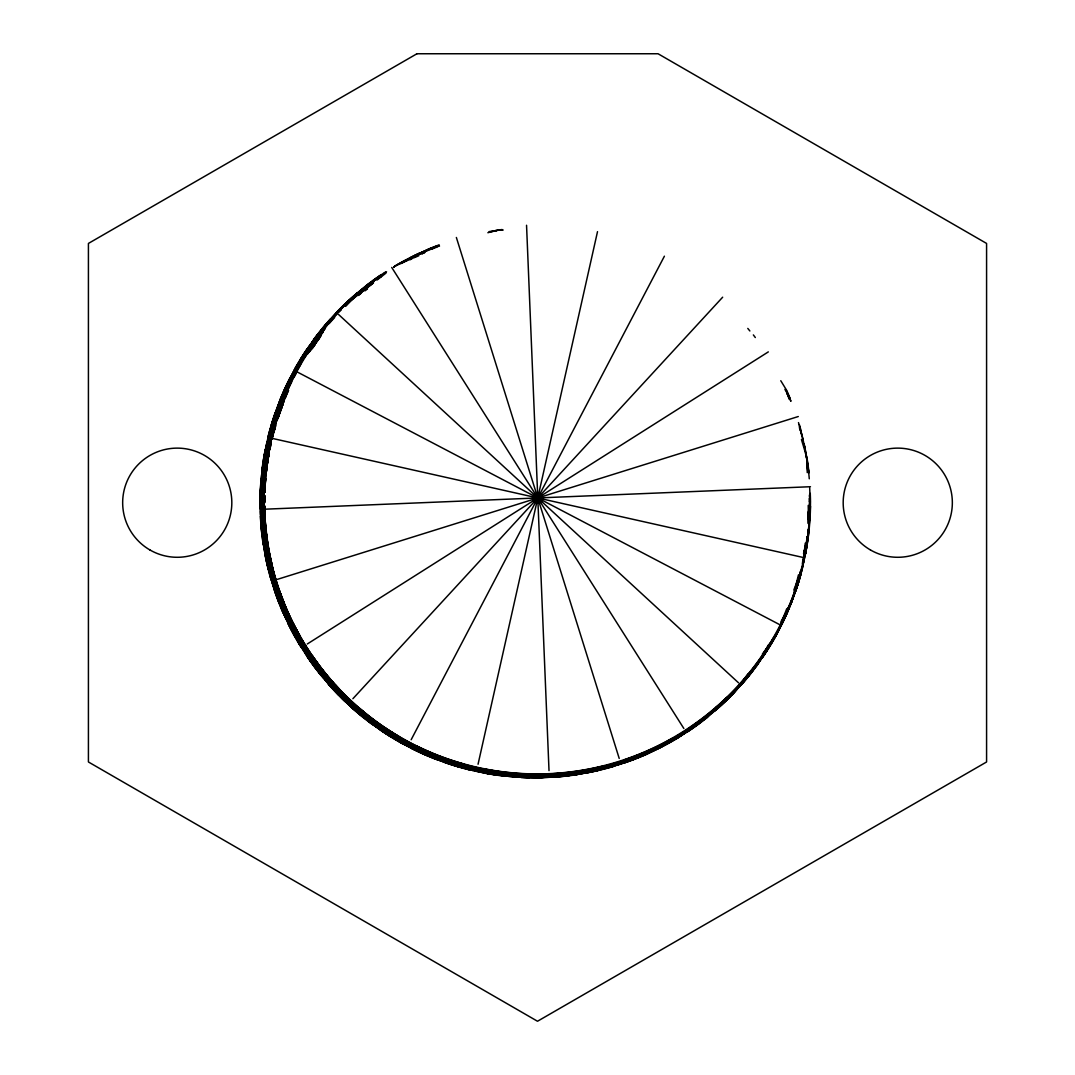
<?xml version="1.0" encoding="UTF-8"?>
<svg xmlns="http://www.w3.org/2000/svg" width="1075" height="1075" viewBox="0 0 1075 1075"><rect width="100%" height="100%" fill="white"/><g stroke="black" fill="none" stroke-linecap="round" stroke-linejoin="round"><path stroke-width="1.5" d="M807.795 518.553L810.066 497.631A272.916 272.916 0 0 0 809.972 494.339M805.282 543.144L802.649 567.291A272.916 272.916 0 0 1 795.675 591.143M265.512 459.442L268.387 435.321A272.916 272.916 0 0 1 275.066 413.109M262.932 482.393L260.244 504.901A272.916 272.916 0 0 0 260.311 508.193M801.963 566.915L801.117 573.338A272.916 272.916 0 0 1 795.822 590.753M802.393 563.703L803.025 558.893M803.657 554.068L804.073 550.87M478.053 764.258L597.512 231.649M791.939 601.651L798.456 574.91M803.562 553.518L808.252 534.665M273.373 425.109L279.876 400.034A272.916 272.916 0 0 1 290.25 377.433M267.07 449.861L262.555 467.088A272.916 272.916 0 0 0 260.513 493.532M793.807 590.081L802.017 568.944M786.779 608.652L776.822 634.317A272.916 272.916 0 0 1 762.027 658.317M285.896 391.112L294.913 368.564A272.916 272.916 0 0 1 307.114 348.838M277.027 413.364L269.664 431.344A272.916 272.916 0 0 0 268.441 436.141M411.161 739.721L664.404 256.186M768.706 644.436L757.862 664.337A272.916 272.916 0 0 1 741.212 684.99M780.974 621.673L791.079 603.209A272.916 272.916 0 0 0 799.464 578.041M301.013 362.356L314.478 338.356A272.916 272.916 0 0 1 330.267 319.141M290.908 380.442L281.247 397.307A272.916 272.916 0 0 0 273.359 419.116M747.918 674.079L734.521 692.381A272.916 272.916 0 0 1 715.292 710.642M762.39 654.043L775.774 635.755A272.916 272.916 0 0 0 786.712 613.422M320.363 334.298L337.819 310.957A272.916 272.916 0 0 1 357.249 292.897M308.955 349.603L297.17 365.057A272.916 272.916 0 0 0 287.227 384.151M352.909 698.71L722.669 297.197M743.739 679.266L756.061 666.406A272.916 272.916 0 0 0 760.845 659.687M707.189 717.468L726.283 697.648M345.545 306.362L366.051 285.654A272.916 272.916 0 0 1 380.792 274.985M330.549 321.748L316.883 335.548A272.916 272.916 0 0 0 312.005 342.199M695.055 724.322L678.648 737.504A272.916 272.916 0 0 1 271.317 441.274M716.017 707.31L732.478 694.181A272.916 272.916 0 0 0 736.98 689.371M377.029 280.038L385.992 273.104M393.678 267.164L396.245 265.189A272.916 272.916 0 0 1 419.787 252.974M360.125 293.3L340.909 308.149A272.916 272.916 0 0 0 338.612 310.5M307.248 644.019L768.329 351.888M666.137 742.449L646.774 754.22A272.916 272.916 0 0 1 623.594 763.21M686.388 730.006L705.791 718.288A272.916 272.916 0 0 0 708.344 716.219M410.233 259.68L428.428 249.091A272.916 272.916 0 0 1 439.178 244.858M381.477 276.503L368.859 283.773A272.916 272.916 0 0 0 351.068 298.662M636.682 756.182L612.978 766.636A272.916 272.916 0 0 1 587.192 772.844M656.906 747.152L676.188 738.713A272.916 272.916 0 0 0 694.168 726.888M397.884 264.504L411.322 258.873M414.318 257.624L418.793 255.756M277.296 579.385L798.282 416.536M624.4 760.791L644.624 754.919A272.916 272.916 0 0 0 662.509 746.278M599.165 768.289L577.396 774.605A272.916 272.916 0 0 1 554.337 777.144M487.862 232.724L497.241 230.171A272.916 272.916 0 0 1 502.132 229.539M439.527 246.067L430.148 248.621A272.916 272.916 0 0 0 413.606 256.199M561.876 774.658L541.061 777.803A272.916 272.916 0 0 1 521.2 777.467M587.891 770.56L610.304 767.174A272.916 272.916 0 0 0 613.462 766.247M265.095 509.187L810.469 486.72M531.01 775.72L505.102 776.217A272.916 272.916 0 0 1 485.457 773.288M554.606 775.169L574.037 774.873A272.916 272.916 0 0 0 598.439 770.143M503.208 230.023L499.969 230.037A272.916 272.916 0 0 0 493.438 230.977M493.788 772.656L469.654 769.955A272.916 272.916 0 0 1 444.244 762.336M521.59 775.626L539.287 777.601A272.916 272.916 0 0 0 552.496 777.037M271.478 438.224L804.087 557.683M459.374 765.077L435.778 759.286A272.916 272.916 0 0 1 411.564 748.469M484.516 771.124L503.369 775.787A272.916 272.916 0 0 0 513.232 776.714M448.396 761.624L468.001 769.31A272.916 272.916 0 0 0 472.812 770.452M426.842 753.347L402.722 743.887A272.916 272.916 0 0 1 380.147 729.952M296.015 371.332L779.55 624.575M394.095 736.483L371.466 723.878A272.916 272.916 0 0 1 350.974 707.027M414.063 747.447L432.446 757.727A272.916 272.916 0 0 0 444.835 762.309M363.054 714.848L344.806 701.397A272.916 272.916 0 0 1 327.7 683.351M381.464 728.312L399.618 741.898A272.916 272.916 0 0 0 420.298 752.379M337.026 313.08L738.552 682.84M338.007 691.682L320.498 674.845A272.916 272.916 0 0 1 306.818 656.113M352.17 705.187L369.558 722.158A272.916 272.916 0 0 0 384.474 732.559M313 661.797L299.871 645.349A272.916 272.916 0 0 1 288.019 623.5M332.309 685.931L342.32 698.656A272.916 272.916 0 0 0 344.699 700.94M391.717 267.42L683.848 728.501M780.772 380.711L786.685 390.373A272.916 272.916 0 0 1 789.923 397.965M309.573 656.892L318.697 672.184A272.916 272.916 0 0 0 323.897 678.58M295.128 632.96L282.685 612.092A272.916 272.916 0 0 1 274.434 590.43M784.925 389.392L788.983 396.406A272.916 272.916 0 0 1 790.837 400.975M289.256 621.229L298.178 642.071A272.916 272.916 0 0 0 301.618 647.688M280.011 600.065L270.443 577.745A272.916 272.916 0 0 1 264.813 553.531M799.572 427.917L800.808 430.9A272.916 272.916 0 0 1 803.2 440.508M456.364 237.468L619.213 758.439M801.426 439.5L807.016 458.111A272.916 272.916 0 0 1 808.991 472.852M787.196 392.818L789.01 399.04M269.476 565.934L262.905 542.539A272.916 272.916 0 0 1 260.405 516.134M276.396 590.188L281.583 608.907A272.916 272.916 0 0 0 286.313 619.455M806.814 462.599L808.051 467.303A272.916 272.916 0 0 1 809.273 478.792M799.383 426.654L799.881 429.852M266.949 553.544L270.188 575.985A272.916 272.916 0 0 0 276.826 596.464M262.811 525.903L260.043 506.661A272.916 272.916 0 0 1 260.741 483.481M809.488 495.683L810.335 502.106M526.548 225.266L549.016 770.641M808.212 505.438L808.642 523.256M806.976 461.323L807.258 472.651M262.112 492.243L261.816 471.199A272.916 272.916 0 0 1 265.176 449.928M262.609 518.096L262.891 540.765A272.916 272.916 0 0 0 267.164 563.555M808.064 512.117L808.064 523.444M808.064 529.921L808.064 538.024M809.69 487.983A272.916 272.916 0 0 1 802.676 563.797M808.682 527.758A272.916 272.916 0 0 1 807.957 534.396M807.298 539.368A272.916 272.916 0 0 1 806.546 544.313M805.403 550.87A272.916 272.916 0 0 1 804.449 555.748M803.777 558.973A272.916 272.916 0 0 1 420.997 748.012A272.916 272.916 0 0 1 322.245 332.686M798.483 422.583A272.916 272.916 0 0 1 807.809 466.469M299.159 363.323A272.916 272.916 0 0 1 300.825 360.474M305.179 353.433A272.916 272.916 0 0 1 307.907 349.268M339.203 310.42A272.916 272.916 0 0 1 354.763 295.585M393.638 267.03A272.916 272.916 0 0 1 396.46 265.337M263.509 466.348A272.916 272.916 0 0 1 264.92 456.553M280.36 400.491A272.916 272.916 0 0 1 288.288 382.324M303.661 354.602A272.916 272.916 0 0 1 310.097 344.9M501.514 775.196A272.916 272.916 0 0 1 485.148 772.777M457.533 766.327A272.916 272.916 0 0 1 447.979 763.371A272.916 272.916 0 0 0 496.287 774.981M268.387 569.575A272.916 272.916 0 0 1 261.144 523.794M260.459 500.439A272.916 272.916 0 0 1 266.318 447.764M271.169 428.32A272.916 272.916 0 0 1 290.008 380.577M298.877 364.492A272.916 272.916 0 0 1 324.811 328.09M357.814 295.168A272.916 272.916 0 0 1 372.084 283.975M531.574 776.808A272.916 272.916 0 0 1 526.616 776.728M464.172 767.94A272.916 272.916 0 0 1 448.288 763.277M261.709 532.044A272.916 272.916 0 0 1 260.862 485.698M263.671 460.826A272.916 272.916 0 0 1 277.081 409.548M282.658 395.6A272.916 272.916 0 0 1 309.264 347.857M321.317 331.839A272.916 272.916 0 0 1 336.703 314.464M339.001 312.099A272.916 272.916 0 0 1 341.326 309.775M344.887 306.321A272.916 272.916 0 0 1 347.306 304.05M282.792 395.815A272.916 272.916 0 0 1 284.727 391.26M315.472 338.074A272.916 272.916 0 0 1 328.91 321.331M261.091 501.649A272.916 272.916 0 0 1 261.118 496.704M261.185 493.398A272.916 272.916 0 0 1 261.359 488.44M269.314 434.166A272.916 272.916 0 0 1 275.375 413.553M317.528 669.322A272.916 272.916 0 0 1 315.526 666.702M313.537 664.054A272.916 272.916 0 0 1 310.621 660.037M284.149 613.879A272.916 272.916 0 0 1 275.563 592.392M344.215 304.762A272.916 272.916 0 0 1 381.665 274.73M413.485 256.482A272.916 272.916 0 0 1 434.663 247.25M298.474 640.902A272.916 272.916 0 0 1 295.988 636.628M294.375 633.753A272.916 272.916 0 0 1 291.231 627.907M273.776 586.466A272.916 272.916 0 0 1 272.271 581.736M270.416 575.421A272.916 272.916 0 0 1 266.076 557.737M261.077 523.082A272.916 272.916 0 0 1 260.728 518.11M260.553 514.791A272.916 272.916 0 0 1 260.405 511.485M373.038 280.548A272.916 272.916 0 0 1 385.387 272.096M393.813 266.896A272.916 272.916 0 0 1 406.807 259.653M503.987 774.994A272.916 272.916 0 0 1 500.722 774.618M499.096 774.417A272.916 272.916 0 0 1 492.552 773.516M434.743 758.224A272.916 272.916 0 0 1 413.526 748.979M390.118 736.12A272.916 272.916 0 0 1 387.282 734.359M260.271 494.433A272.916 272.916 0 0 1 266.103 446.783M270.08 430.551A272.916 272.916 0 0 1 289.914 379.623M299.67 362.127A272.916 272.916 0 0 1 330.28 320.928M351.579 299.764A272.916 272.916 0 0 1 373.495 282.188M399.282 740.742A272.916 272.916 0 0 1 387.927 733.997M348.219 703.722A272.916 272.916 0 0 1 329.649 684.923M311.831 662.845A272.916 272.916 0 0 1 305.206 653.264M283.007 392.899A272.916 272.916 0 0 1 306.106 350.826M319.947 331.987A272.916 272.916 0 0 1 354.414 296.23M371.386 282.698A272.916 272.916 0 0 1 374.087 280.736M376.814 278.815A272.916 272.916 0 0 1 379.556 276.933M281.099 605.534A272.916 272.916 0 0 1 275.791 591.626M263.388 541.598A272.916 272.916 0 0 1 262.932 538.333M261.064 520.233A272.916 272.916 0 0 1 260.849 516.914M409.548 258.067A272.916 272.916 0 0 1 436.759 246.027M489.77 231.877A272.916 272.916 0 0 1 496.287 230.897M325.564 325.967A272.916 272.916 0 0 1 328.789 322.164M350.84 299.401A272.916 272.916 0 0 1 355.798 294.967M363.404 288.543A272.916 272.916 0 0 1 380.59 275.684M810.214 494.003A272.916 272.916 0 0 1 809.73 520.287M807.137 543.762A272.916 272.916 0 0 1 806.331 548.68M805.753 551.959A272.916 272.916 0 0 1 795.675 590.377M787.841 610.613A272.916 272.916 0 0 1 765.077 652.619M754.301 667.79A272.916 272.916 0 0 1 718.369 706.423M702.701 719.282A272.916 272.916 0 0 1 656.113 747.864M637.757 755.913A272.916 272.916 0 0 1 591.734 769.566M568.648 773.234A272.916 272.916 0 0 1 520.663 774.511M502.374 772.764A272.916 272.916 0 0 1 445.991 759.246M433.521 754.462A272.916 272.916 0 0 1 383.936 727.775M371.735 718.973A272.916 272.916 0 0 1 332.954 682.867M319.235 666.043A272.916 272.916 0 0 1 291.661 620.786M283.612 602.443A272.916 272.916 0 0 1 269.959 556.42M266.291 533.334A272.916 272.916 0 0 1 264.544 506.903M264.504 501.958A272.916 272.916 0 0 1 264.584 495.32M264.692 492.001A272.916 272.916 0 0 1 265.014 485.336M267.957 458.797A272.916 272.916 0 0 1 268.79 453.878M269.717 448.987A272.916 272.916 0 0 1 271.088 442.524M271.827 439.312A272.916 272.916 0 0 1 274.716 428.132M810.107 510.45A272.916 272.916 0 0 1 809.986 513.783M808.185 535.283A272.916 272.916 0 0 1 805.041 554.861M790.3 604.244A272.916 272.916 0 0 1 782.197 622.344M753.172 668.838A272.916 272.916 0 0 1 745.902 677.828M809.663 494.473A272.916 272.916 0 0 1 809.327 515.933M807.406 536.68A272.916 272.916 0 0 1 806.72 541.572M800.445 571.698A272.916 272.916 0 0 1 796.199 585.956M432.378 248.916A272.916 272.916 0 0 1 436.961 247.062M753.347 334.916A272.916 272.916 0 0 1 755.322 337.537M787.034 392.066A272.916 272.916 0 0 1 790.81 401.203M800.445 430.417A272.916 272.916 0 0 1 801.668 435.2M802.447 438.412A272.916 272.916 0 0 1 803.186 441.65M807.406 465.435A272.916 272.916 0 0 1 808.185 471.979M807.661 536.438A272.916 272.916 0 0 1 805.928 547.86M789.346 605.292A272.916 272.916 0 0 1 786.094 612.857M807.083 461.928A272.916 272.916 0 0 1 808.333 471.737M369.545 284.324A272.916 272.916 0 0 1 372.165 282.335M376.143 279.392A272.916 272.916 0 0 1 378.843 277.471M420.607 253.257A272.916 272.916 0 0 1 423.617 251.873M431.183 248.594A272.916 272.916 0 0 1 438.842 245.543M786.739 392.644A272.916 272.916 0 0 1 788.029 395.667M703.722 718.853A272.916 272.916 0 0 1 693.16 726.794M642.568 755.402A272.916 272.916 0 0 1 624.051 762.605M338.947 695.431A272.916 272.916 0 0 1 306.724 655.481M295.477 636.924A272.916 272.916 0 0 1 274.461 588.28M269.435 570.597A272.916 272.916 0 0 1 262.125 524.828M261.413 501.474A272.916 272.916 0 0 1 267.218 448.799M271.142 432.567A272.916 272.916 0 0 1 290.075 383.076M304.937 356.967A272.916 272.916 0 0 1 323.441 331.611A272.916 272.916 0 0 0 308.176 352.963M364.922 290.882A272.916 272.916 0 0 1 367.516 288.853M726.646 698.898A272.916 272.916 0 0 1 724.281 701.209M721.876 703.493A272.916 272.916 0 0 1 718.221 706.893M682.585 734.292A272.916 272.916 0 0 1 659.701 747.528M633.847 759.205A272.916 272.916 0 0 1 616.607 765.266M364.049 718.019A272.916 272.916 0 0 1 325.026 679.763M315.714 667.951A272.916 272.916 0 0 1 288.342 622.573M280.373 604.19A272.916 272.916 0 0 1 266.6 556.474M263.012 531.695A272.916 272.916 0 0 1 262.287 487.015M264.571 465.421A272.916 272.916 0 0 1 276.759 415.568M284.015 396.877A272.916 272.916 0 0 1 295.679 373.065M296.485 371.627A272.916 272.916 0 0 1 300.624 364.479M774.148 636.924A272.916 272.916 0 0 1 768.356 646.922M742.973 682.007A272.916 272.916 0 0 1 738.606 687.019M731.873 694.275A272.916 272.916 0 0 1 715.09 710.279M427.138 755.631A272.916 272.916 0 0 1 382.122 730.96M367.274 720.156A272.916 272.916 0 0 1 331.06 686.159M317.313 669.362A272.916 272.916 0 0 1 290.398 625.65M282.214 607.362A272.916 272.916 0 0 1 266.896 554.902M263.953 535.068A272.916 272.916 0 0 1 262.891 487.083M265.431 463.849A272.916 272.916 0 0 1 276.812 417.208M285.278 395.412A272.916 272.916 0 0 1 291.661 381.88M293.945 377.473A272.916 272.916 0 0 1 296.283 373.132M754.878 666.581A272.916 272.916 0 0 1 751.909 670.545M746.789 677.048A272.916 272.916 0 0 1 744.679 679.615M721.822 703.897A272.916 272.916 0 0 1 718.14 707.283M705.563 718.006A272.916 272.916 0 0 1 692.354 727.95M391.192 737.02A272.916 272.916 0 0 1 352.761 708.237M337.187 693.12A272.916 272.916 0 0 1 305.461 652.767M295.235 635.54A272.916 272.916 0 0 1 275.549 589.933M270.416 572.29A272.916 272.916 0 0 1 262.408 519.91M262.125 496.542A272.916 272.916 0 0 1 267.164 452.145M272.217 431.035A272.916 272.916 0 0 1 289.981 384.648M307.41 354.28A272.916 272.916 0 0 1 314.962 343.436M318.926 338.182A272.916 272.916 0 0 1 320.968 335.575M641.547 755.322A272.916 272.916 0 0 1 626.147 761.396M568.084 775.33A272.916 272.916 0 0 1 554.875 776.674M294.684 636.145A272.916 272.916 0 0 1 274.273 589.046M268.387 568.151A272.916 272.916 0 0 1 261.346 520.663M261.023 495.629A272.916 272.916 0 0 1 266.143 451.231M271.223 430.134A272.916 272.916 0 0 1 291.325 379.314M300.301 363.283A272.916 272.916 0 0 1 325.402 328.345M358.432 295.45A272.916 272.916 0 0 1 360.972 293.354M364.815 290.263A272.916 272.916 0 0 1 367.408 288.234M788.405 607.644A272.916 272.916 0 0 1 787.142 610.694M785.852 613.731A272.916 272.916 0 0 1 784.508 616.768M755.188 666.957A272.916 272.916 0 0 1 744.988 679.964M722.077 704.206A272.916 272.916 0 0 1 714.673 710.897M459.482 767.107A272.916 272.916 0 0 1 411.738 748.24M395.654 739.358A272.916 272.916 0 0 1 353.003 707.914M339.767 695.176A272.916 272.916 0 0 1 306.711 653.761M296.404 636.575A272.916 272.916 0 0 1 275.496 587.877M270.51 570.193A272.916 272.916 0 0 1 263.187 522.759M262.609 502.724A272.916 272.916 0 0 1 268.199 450.022M272.956 430.564A272.916 272.916 0 0 1 287.912 390.212M311.065 349.751A272.916 272.916 0 0 1 318.818 339.095M800.754 570.503A272.916 272.916 0 0 1 796.293 586.426M776.325 633.941A272.916 272.916 0 0 1 766.327 651.06M749.92 674.2A272.916 272.916 0 0 1 742.489 683.189M427.743 755.55A272.916 272.916 0 0 1 382.727 730.879M365.258 717.993A272.916 272.916 0 0 1 328.386 682.289M316.923 667.924A272.916 272.916 0 0 1 289.551 622.559M282.188 605.722A272.916 272.916 0 0 1 267.809 556.447M264.947 538.293A272.916 272.916 0 0 1 263.872 482.003M265.78 465.408A272.916 272.916 0 0 1 277.955 415.541M669.335 741.763A272.916 272.916 0 0 1 660.614 746.534M625.475 761.893A272.916 272.916 0 0 1 620.772 763.519M612.898 766.018A272.916 272.916 0 0 1 592.097 771.42M559.121 776.499A272.916 272.916 0 0 1 555.802 776.795M316.144 669.067A272.916 272.916 0 0 1 288.503 623.863M280.427 605.521A272.916 272.916 0 0 1 265.727 554.606M262.797 534.786A272.916 272.916 0 0 1 261.843 485.121M264.517 461.901A272.916 272.916 0 0 1 276.745 413.768M284.109 395.13A272.916 272.916 0 0 1 307.181 353.03M807.191 536.412A272.916 272.916 0 0 1 806.572 541.316M792.705 597.808A272.916 272.916 0 0 1 790.985 602.43M790.38 603.975A272.916 272.916 0 0 1 782.506 622.197M768.114 648.561A272.916 272.916 0 0 1 762.699 656.946M529.303 777.668A272.916 272.916 0 0 1 481.6 772.253M458.917 766.609A272.916 272.916 0 0 1 412.76 748.281M396.648 739.425A272.916 272.916 0 0 1 352.708 706.947M340.681 695.35A272.916 272.916 0 0 1 306.644 652.592M298.863 639.732A272.916 272.916 0 0 1 277.256 591.331M271.612 572.115A272.916 272.916 0 0 1 263.603 519.722M263.281 498.021A272.916 272.916 0 0 1 268.36 451.957M275.791 422.865A272.916 272.916 0 0 1 283.666 401.109M284.942 398.059A272.916 272.916 0 0 1 287.616 391.985M312.314 348.623A272.916 272.916 0 0 1 315.19 344.591M599.689 769.163A272.916 272.916 0 0 1 596.464 769.955M550.346 776.782A272.916 272.916 0 0 1 547.041 776.97M542.096 777.158A272.916 272.916 0 0 1 523.928 777.131M489.085 773.651A272.916 272.916 0 0 1 485.806 773.086M482.527 772.482A272.916 272.916 0 0 1 476.037 771.165M279.325 603.612A272.916 272.916 0 0 1 265.874 557.522M261.951 531.104A272.916 272.916 0 0 1 261.131 488.09M263.523 464.843A272.916 272.916 0 0 1 275.697 414.977M282.953 396.299A272.916 272.916 0 0 1 308.565 349.912M319.463 335.118A272.916 272.916 0 0 1 324.731 328.668M329.071 323.629A272.916 272.916 0 0 1 334.647 317.515M809.744 508.018A272.916 272.916 0 0 1 809.582 514.656M809.569 515.086A272.916 272.916 0 0 1 809.112 523.377M808.561 529.975A272.916 272.916 0 0 1 808.051 534.893M805.726 551.126A272.916 272.916 0 0 1 805.135 554.404M804.181 559.296A272.916 272.916 0 0 1 803.132 564.133M707.001 717.697A272.916 272.916 0 0 1 686.885 732.29M271.706 439.675A272.916 272.916 0 0 1 272.916 434.878M274.219 430.094A272.916 272.916 0 0 1 275.617 425.324M277.753 418.565A272.916 272.916 0 0 1 282.806 404.576M806.734 463.648A272.916 272.916 0 0 1 807.836 471.817M809.609 494.822A272.916 272.916 0 0 1 809.771 504.713M809.273 508.394A272.916 272.916 0 0 1 809.206 511.713M804.033 558.046A272.916 272.916 0 0 1 803.374 561.284M801.144 570.919A272.916 272.916 0 0 1 795.621 590.027M569.038 775.653A272.916 272.916 0 0 1 516.054 776.849M497.792 774.86A272.916 272.916 0 0 1 447.885 762.86M429.18 755.671A272.916 272.916 0 0 1 384.084 731.161M365.258 717.294A272.916 272.916 0 0 1 330.657 684.023M318.052 668.448A272.916 272.916 0 0 1 290.519 623.164M282.497 604.808A272.916 272.916 0 0 1 267.93 553.853M265.041 534.02A272.916 272.916 0 0 1 263.993 487.687M266.694 462.801A272.916 272.916 0 0 1 271.223 440.051M271.626 438.452A272.916 272.916 0 0 1 278.21 416.186M809.233 498.491A272.916 272.916 0 0 1 809.287 501.783M808.293 530.714A272.916 272.916 0 0 1 807.957 533.993M807.768 535.619A272.916 272.916 0 0 1 806.21 547.094M599.514 770.09A272.916 272.916 0 0 1 551.999 776.997M528.631 777.319A272.916 272.916 0 0 1 484.22 772.361M463.11 767.348A272.916 272.916 0 0 1 413.7 748.187M397.589 739.358A272.916 272.916 0 0 1 353.581 706.947M340.372 694.168A272.916 272.916 0 0 1 310.178 656.852M298.796 638.375A272.916 272.916 0 0 1 277.404 589.893M271.438 569.011A272.916 272.916 0 0 1 264.356 523.216M263.724 501.514A272.916 272.916 0 0 1 268.481 453.744M277.189 419.828A272.916 272.916 0 0 1 284.015 401.23M787.827 611.379A272.916 272.916 0 0 1 765.817 652.176M752.191 671.163A272.916 272.916 0 0 1 715.574 709.473M703.91 718.96A272.916 272.916 0 0 1 654.473 749.235M639.168 755.927A272.916 272.916 0 0 1 588.307 770.802M571.806 773.409A272.916 272.916 0 0 1 518.835 774.927M498.907 772.831A272.916 272.916 0 0 1 447.428 760.28M430.296 753.629A272.916 272.916 0 0 1 385.199 729.119M366.373 715.265A272.916 272.916 0 0 1 330.683 680.73M318.173 665.062A272.916 272.916 0 0 1 291.634 621.122M283.612 602.766A272.916 272.916 0 0 1 269.986 556.729M266.157 531.991A272.916 272.916 0 0 1 264.813 513.783M264.652 508.838A272.916 272.916 0 0 1 264.598 505.546M264.584 502.253A272.916 272.916 0 0 1 264.665 495.629M264.772 492.31A272.916 272.916 0 0 1 265.108 485.658M269.852 449.296A272.916 272.916 0 0 1 270.51 446.044M272.741 436.41A272.916 272.916 0 0 1 274.864 428.441M700.967 722.158A272.916 272.916 0 0 1 657.188 748.952M638.886 757.096A272.916 272.916 0 0 1 589.664 771.648M571.524 774.578A272.916 272.916 0 0 1 523.552 776.392M498.625 774A272.916 272.916 0 0 1 443.988 760.321M431.545 755.456A272.916 272.916 0 0 1 386.301 731.215M367.395 717.468A272.916 272.916 0 0 1 330.388 681.899M317.891 666.231A272.916 272.916 0 0 1 291.352 622.304M283.316 603.935A272.916 272.916 0 0 1 269.059 554.633M266.062 534.812A272.916 272.916 0 0 1 264.302 505.075M264.302 501.77A272.916 272.916 0 0 1 264.437 495.132M264.558 491.812A272.916 272.916 0 0 1 264.934 485.161M268.065 458.635A272.916 272.916 0 0 1 268.938 453.717M269.892 448.839A272.916 272.916 0 0 1 270.927 443.988M272.056 439.178A272.916 272.916 0 0 1 273.278 434.394M808.843 531.346A272.916 272.916 0 0 1 805.403 554.283M799.975 577.02A272.916 272.916 0 0 1 781.35 624.844M772.562 640.982A272.916 272.916 0 0 1 742.435 682.544M728.662 697.097A272.916 272.916 0 0 1 688.82 729.455M670.289 740.769A272.916 272.916 0 0 1 624.884 760.885M604.056 767.012A272.916 272.916 0 0 1 554.982 774.699M531.614 775.196A272.916 272.916 0 0 1 485.537 770.278M464.4 765.306A272.916 272.916 0 0 1 417.96 747.703M398.838 737.423A272.916 272.916 0 0 1 357.276 707.31M340.399 691.144A272.916 272.916 0 0 1 312.234 656.449M299.871 636.615A272.916 272.916 0 0 1 280.011 592.903M272.795 568.93A272.916 272.916 0 0 1 265.619 526.508M264.772 491.49A272.916 272.916 0 0 1 265.619 478.254M266.277 471.71A272.916 272.916 0 0 1 268.629 455.316M277.874 418.108A272.916 272.916 0 0 1 284.055 401.029M285.292 397.978A272.916 272.916 0 0 1 288.584 390.373M313.134 346.916A272.916 272.916 0 0 1 319.907 337.577M747.783 328.413A272.916 272.916 0 0 1 749.866 330.966M791.952 601.395A272.916 272.916 0 0 1 781.686 624.602M779.415 629.036A272.916 272.916 0 0 1 743.255 682.007M730.489 695.686A272.916 272.916 0 0 1 687.059 731M671.351 740.541A272.916 272.916 0 0 1 622.868 761.92M602 767.886A272.916 272.916 0 0 1 556.205 774.981M536.17 775.613A272.916 272.916 0 0 1 481.828 769.888M465.583 765.978A272.916 272.916 0 0 1 416.065 747.112M395.587 735.824A272.916 272.916 0 0 1 358.19 708.452M341.245 692.354A272.916 272.916 0 0 1 309.21 652.256M299.656 636.561A272.916 272.916 0 0 1 278.801 589.664M272.714 568.823A272.916 272.916 0 0 1 265.606 526.387M264.813 491.369A272.916 272.916 0 0 1 265.686 478.147M266.358 471.589A272.916 272.916 0 0 1 268.75 455.209M279.634 413.297A272.916 272.916 0 0 1 283.047 404.012M785.865 389.567A272.916 272.916 0 0 1 787.209 392.563M753.145 670.451A272.916 272.916 0 0 1 715.507 710.078M698.508 723.569A272.916 272.916 0 0 1 655.911 749.114M640.646 755.9A272.916 272.916 0 0 1 591.519 770.762M568.433 774.403A272.916 272.916 0 0 1 518.768 775.532M495.548 772.938A272.916 272.916 0 0 1 445.789 760.321M428.697 753.575A272.916 272.916 0 0 1 382.377 727.842M371.56 719.981A272.916 272.916 0 0 1 333.908 685.084M319.1 667.011A272.916 272.916 0 0 1 291.567 621.726M283.545 603.371A272.916 272.916 0 0 1 269.933 557.334M266.089 532.595A272.916 272.916 0 0 1 264.531 506.15M264.517 502.858A272.916 272.916 0 0 1 264.611 496.233M265.041 486.263A272.916 272.916 0 0 0 264.772 491.248A272.916 272.916 0 0 1 265.055 484.718M269.785 449.901A272.916 272.916 0 0 1 270.443 446.649M274.353 430.632A272.916 272.916 0 0 1 275.724 425.861M729.723 697.124A272.916 272.916 0 0 1 688.685 730.651M670.155 741.965A272.916 272.916 0 0 1 624.75 762.081M603.922 768.208A272.916 272.916 0 0 1 553.195 776.002M529.827 776.352A272.916 272.916 0 0 1 483.763 771.151M462.667 766.045A272.916 272.916 0 0 1 414.843 747.421M398.704 738.619A272.916 272.916 0 0 1 357.142 708.506M341.42 693.536A272.916 272.916 0 0 1 310.232 654.89M299.737 637.811A272.916 272.916 0 0 1 278.801 590.954M272.674 570.126A272.916 272.916 0 0 1 265.35 526.038M265.095 522.719A272.916 272.916 0 0 1 264.88 519.386M264.705 491.02A272.916 272.916 0 0 1 265.968 474.532M266.143 472.906A272.916 272.916 0 0 1 268.508 456.512M278.264 417.732A272.916 272.916 0 0 1 282.134 406.82M786.86 392.966A272.916 272.916 0 0 1 788.177 395.99M805.578 453.193A272.916 272.916 0 0 1 806.452 458.071M263.053 466.187A272.916 272.916 0 0 1 265.646 449.861M489.031 231.636A272.916 272.916 0 0 1 495.562 230.628M497.188 230.399A272.916 272.916 0 0 1 502.092 229.781M270.147 572.626A272.916 272.916 0 0 1 269.314 569.441M268.508 566.243A272.916 272.916 0 0 1 267.366 561.405M260.607 502.012A272.916 272.916 0 0 1 261.144 483.831M264.692 453.999A272.916 272.916 0 0 1 265.283 450.721M266.251 445.829A272.916 272.916 0 0 1 266.949 442.578M465.529 767.792A272.916 272.916 0 0 1 452.803 764.218M399.376 741.333A272.916 272.916 0 0 1 382.418 730.987M357.034 711.999A272.916 272.916 0 0 1 347.104 703.198M263.442 460.261A272.916 272.916 0 0 1 275.711 412.142M283.088 393.504A272.916 272.916 0 0 1 307.127 350.047M323.199 328.708A272.916 272.916 0 0 1 336.462 313.9M337.604 312.717A272.916 272.916 0 0 1 342.267 308.055M344.645 305.757A272.916 272.916 0 0 1 348.287 302.357M350.746 300.127A272.916 272.916 0 0 1 354.495 296.821M358.136 712.08A272.916 272.916 0 0 1 355.597 709.93M319.745 672.896A272.916 272.916 0 0 1 306.993 655.602M292.319 631.334A272.916 272.916 0 0 1 287.751 622.438M300.073 359.977A272.916 272.916 0 0 1 327.526 322.634M344.873 304.574A272.916 272.916 0 0 1 379.677 276.544M414.332 256.576A272.916 272.916 0 0 1 432.472 248.634M430.443 756.007A272.916 272.916 0 0 1 427.393 754.744M424.356 753.454A272.916 272.916 0 0 1 421.319 752.124M383.318 731.336A272.916 272.916 0 0 1 380.55 729.495M372.42 723.811A272.916 272.916 0 0 1 360.649 714.754M358.096 712.644A272.916 272.916 0 0 1 355.556 710.508M334.97 690.97A272.916 272.916 0 0 1 329.326 684.842M271.169 425.619A272.916 272.916 0 0 1 290.29 377.983M299.253 361.953A272.916 272.916 0 0 1 329.81 320.699M348.596 301.726A272.916 272.916 0 0 1 374.288 280.924M421.911 253.7A272.916 272.916 0 0 1 424.921 252.37A272.916 272.916 0 0 0 421.938 253.902M342.119 308.149A272.916 272.916 0 0 1 349.214 301.255M398.489 264.571A272.916 272.916 0 0 1 408.594 258.981M411.537 257.449A272.916 272.916 0 0 1 415.998 255.218M341.138 696.304A272.916 272.916 0 0 1 333.075 688M309.963 659.526A272.916 272.916 0 0 1 308.055 656.798M299.952 644.288A272.916 272.916 0 0 1 288.745 624.024M322.124 328.789A272.916 272.916 0 0 1 354.481 295.625M376.882 278.21A272.916 272.916 0 0 1 379.623 276.329M383.775 273.561A272.916 272.916 0 0 1 386.557 271.773M270.698 430.739A272.916 272.916 0 0 1 272.929 422.811M273.883 419.64A272.916 272.916 0 0 1 275.402 414.896M297.735 364.828A272.916 272.916 0 0 1 307.302 349.348M326.357 324.018A272.916 272.916 0 0 1 336.327 312.879M809.179 507.279A272.916 272.916 0 0 1 809.072 510.585M401.297 263.523A272.916 272.916 0 0 1 407.076 260.325M800.808 572.182A272.916 272.916 0 0 1 796.575 586.439M773.543 637.999A272.916 272.916 0 0 1 770.184 643.67M767.55 647.889A272.916 272.916 0 0 1 765.763 650.671M803.925 443.747A272.916 272.916 0 0 1 804.597 446.998M810.026 494.957A272.916 272.916 0 0 1 809.609 518.069M810.201 503.436A272.916 272.916 0 0 1 806.465 546.315M800.781 572.397A272.916 272.916 0 0 1 782.788 620.463M772.535 639.598A272.916 272.916 0 0 1 740.258 683.7M727.52 696.936A272.916 272.916 0 0 1 690.284 727.251M673.299 737.867A272.916 272.916 0 0 1 625.005 759.689M604.19 765.83A272.916 272.916 0 0 1 553.464 773.678M531.762 774.108A272.916 272.916 0 0 1 484.032 768.907M464.534 764.285A272.916 272.916 0 0 1 416.562 746.01M398.933 736.483A272.916 272.916 0 0 1 358.593 707.511M339.283 689.062A272.916 272.916 0 0 1 312.234 655.616A272.916 272.916 0 0 0 342.683 692.77M278.855 588.952A272.916 272.916 0 0 0 299.844 635.795A272.916 272.916 0 0 1 280.629 593.655M272.701 568.138A272.916 272.916 0 0 1 265.471 525.715M264.517 492.377A272.916 272.916 0 0 1 268.696 452.898M275.63 423.671A272.916 272.916 0 0 1 288.275 389.553M358.083 295.41A272.916 272.916 0 0 1 373.468 282.953M804.167 444.083A272.916 272.916 0 0 1 808.615 471.804M807.191 543.144A272.916 272.916 0 0 1 795.715 589.758M789.829 605.386A272.916 272.916 0 0 1 762.188 656.341M755.349 665.828A272.916 272.916 0 0 1 753.32 668.489M751.264 671.109A272.916 272.916 0 0 1 713.168 710.32M698.737 721.661A272.916 272.916 0 0 1 654.648 747.958M640.902 754.045A272.916 272.916 0 0 1 588.509 769.593M570.355 772.414A272.916 272.916 0 0 1 519.037 773.772M499.109 771.689A272.916 272.916 0 0 1 447.617 759.192M432.016 753.212A272.916 272.916 0 0 1 385.361 728.084M366.535 714.243A272.916 272.916 0 0 1 335.225 684.735M318.281 664.095A272.916 272.916 0 0 1 293.179 623.164M283.652 601.825A272.916 272.916 0 0 1 270.336 557.428M266.157 531.05A272.916 272.916 0 0 1 264.584 506.285M264.544 502.993A272.916 272.916 0 0 1 264.598 496.368M267.998 458.178A272.916 272.916 0 0 1 268.844 453.26M269.449 449.995A272.916 272.916 0 0 1 270.766 443.518M271.868 438.694A272.916 272.916 0 0 1 276.154 422.73M799.343 424.625A272.916 272.916 0 0 1 800.687 429.395M810.268 493.385A272.916 272.916 0 0 1 809.972 516.578M810.496 506.177A272.916 272.916 0 0 1 805.498 553.921M800.942 573.445A272.916 272.916 0 0 1 782.869 621.484M772.576 640.593A272.916 272.916 0 0 1 740.191 684.627M728.635 696.681A272.916 272.916 0 0 1 685.957 730.825M673.125 738.646A272.916 272.916 0 0 1 623.204 760.898M605.574 766.072A272.916 272.916 0 0 1 556.541 774.013M538.185 774.672A272.916 272.916 0 0 1 483.804 769.31M465.918 765.091A272.916 272.916 0 0 1 420.889 748.455M398.771 736.711A272.916 272.916 0 0 1 358.486 707.659M271.706 563.246A272.916 272.916 0 0 1 265.74 525.675M264.853 492.323A272.916 272.916 0 0 1 265.632 479.087M266.251 472.53A272.916 272.916 0 0 1 267.742 461.054M277.068 420.459A272.916 272.916 0 0 1 282.47 404.832M284.27 400.236A272.916 272.916 0 0 1 285.52 397.172M309.694 351.619A272.916 272.916 0 0 1 316.252 342.105M318.187 339.445A272.916 272.916 0 0 1 321.17 335.494M416.952 53.75L88.419 243.434L88.419 761.973L537.5 1021.25L986.581 761.973L986.581 243.434L658.048 53.75L416.952 53.75M149.949 549.97A54.583 54.583 0 0 0 231.824 502.697A54.583 54.583 0 0 0 149.949 455.437A54.583 54.583 0 0 0 149.949 549.97M870.468 549.97A54.583 54.583 0 0 0 952.343 502.697A54.583 54.583 0 0 0 870.468 455.437A54.583 54.583 0 0 0 870.468 549.97"/></g></svg>
